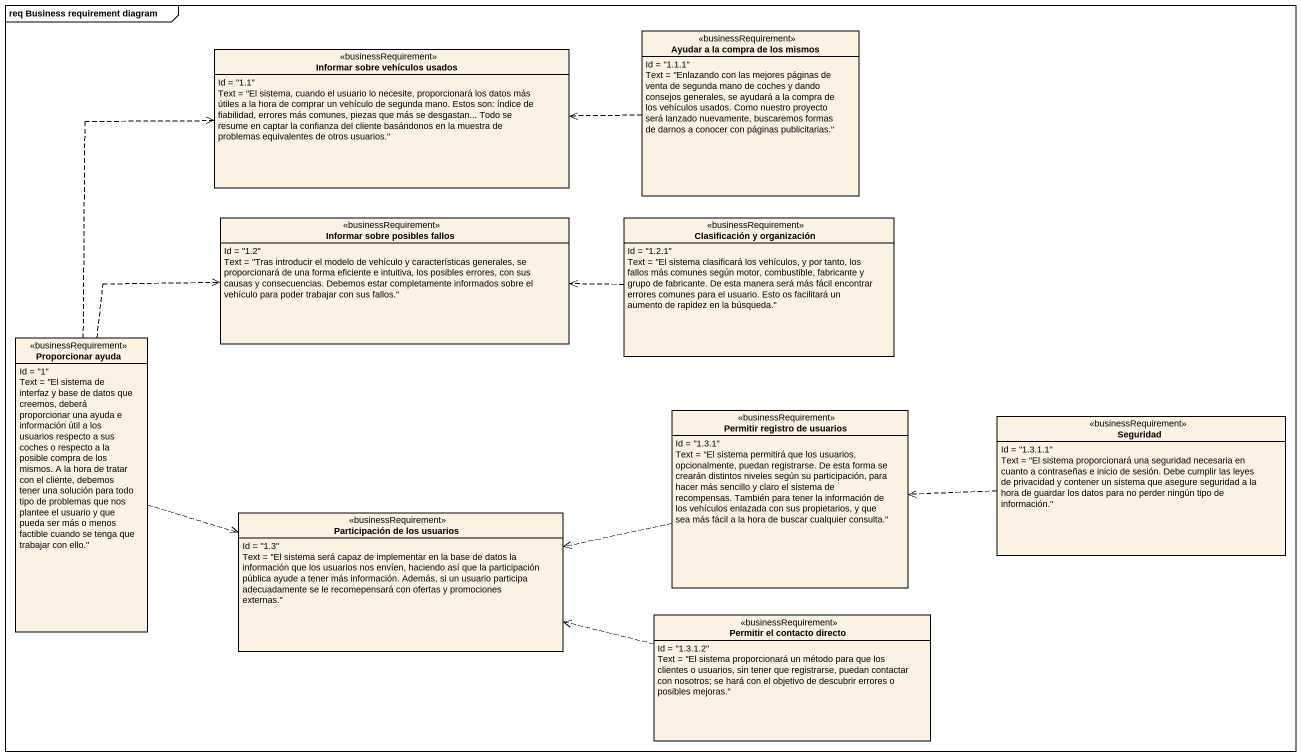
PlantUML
@startuml
mainframe req Business requirement diagram
hide circle
hide empty members
class "Ayudar a la compra de los mismos" as Ayudar_a_la_compra_de_los <<businessRequirement>> {
  Id = "1.1.1"
  Text = "Enlazando con las mejores páginas de venta de segunda mano de coches y dando consejos generales, se ayudará a la compra de los vehículos usados. Como nuestro proyecto será lanzado nuevamente, buscaremos formas de darnos a conocer con páginas publicitarias."
}
class "Informar sobre vehículos usados" as Informar_sobre_vehículos <<businessRequirement>> {
  Id = "1.1"
  Text = "El sistema, cuando el usuario lo necesite, proporcionará los datos más útiles a la hora de comprar un vehículo de segunda mano. Estos son: índice de fiabilidad, errores más comunes, piezas que más se desgastan... Todo se resume en captar la confianza del cliente basándonos en la muestra de problemas equivalentes de otros usuarios."
}
class "Informar sobre posibles fallos" as Informar_sobre_posibles <<businessRequirement>> {
  Id = "1.2"
  Text = "Tras introducir el modelo de vehículo y características generales, se proporcionará de una forma eficiente e intuitiva, los posibles errores, con sus causas y consecuencias. Debemos estar completamente informados sobre el vehículo para poder trabajar con sus fallos."
}
class "Clasificación y organización" as Clasificación_y_organización <<businessRequirement>> {
  Id = "1.2.1"
  Text = "El sistema clasificará los vehículos, y por tanto, los fallos más comunes según motor, combustible, fabricante y grupo de fabricante. De esta manera será más fácil encontrar errores comunes para el usuario. Esto os facilitará un aumento de rapidez en la búsqueda."
}
class "Proporcionar ayuda" as Proporcionar_ayuda <<businessRequirement>> {
  Id = "1"
  Text = "El sistema de interfaz y base de datos que creemos, deberá proporcionar una ayuda e información útil a los usuarios respecto a sus coches o respecto a la posible compra de los mismos. A la hora de tratar con el cliente, debemos tener una solución para todo tipo de problemas que nos plantee el usuario y que pueda ser más o menos factible cuando se tenga que trabajar con ello."
}
class "Permitir registro de usuarios" as Permitir_registro_de <<businessRequirement>> {
  Id = "1.3.1"
  Text = "El sistema permitirá que los usuarios, opcionalmente, puedan registrarse. De esta forma se crearán distintos niveles según su participación, para hacer más sencillo y claro el sistema de recompensas. También para tener la información de los vehículos enlazada con sus propietarios, y que sea más fácil a la hora de buscar cualquier consulta."
}
class Seguridad <<businessRequirement>> {
  Id = "1.3.1.1"
  Text = "El sistema proporcionará una seguridad necesaria en cuanto a contraseñas e inicio de sesión. Debe cumplir las leyes de privacidad y contener un sistema que asegure seguridad a la hora de guardar los datos para no perder ningún tipo de información."
}
class "Participación de los usuarios" as Participación_de_los <<businessRequirement>> {
  Id = "1.3"
  Text = "El sistema será capaz de implementar en la base de datos la información que los usuarios nos envíen, haciendo así que la participación pública ayude a tener más información. Además, si un usuario participa adecuadamente se le recomepensará con ofertas y promociones externas."
}
class "Permitir el contacto directo" as Permitir_el_contacto_directo <<businessRequirement>> {
  Id = "1.3.1.2"
  Text = "El sistema proporcionará un método para que los clientes o usuarios, sin tener que registrarse, puedan contactar con nosotros; se hará con el objetivo de descubrir errores o posibles mejoras."
}
Ayudar_a_la_compra_de_los .left.> Informar_sobre_vehículos
Clasificación_y_organización .left.> Informar_sobre_posibles
Proporcionar_ayuda .up.> Informar_sobre_vehículos
Proporcionar_ayuda .up.> Informar_sobre_posibles
Proporcionar_ayuda .right.> Participación_de_los
Permitir_registro_de .left.> Participación_de_los
Seguridad .left.> Permitir_registro_de
Permitir_el_contacto_directo .left.> Participación_de_los
@enduml
